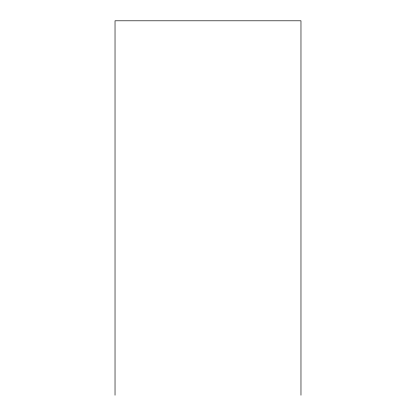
<?xml version="1.0" encoding="UTF-8"?>
<svg xmlns="http://www.w3.org/2000/svg" width="416" height="416" viewBox="0 0 416 416"><rect width="100%" height="100%" fill="white"/><g stroke="black" fill="none" stroke-linecap="round" stroke-linejoin="round"><path stroke-width="0.62" d="M300.971 395.2L300.971 20.8L115.029 20.8L115.029 395.2"/></g></svg>
